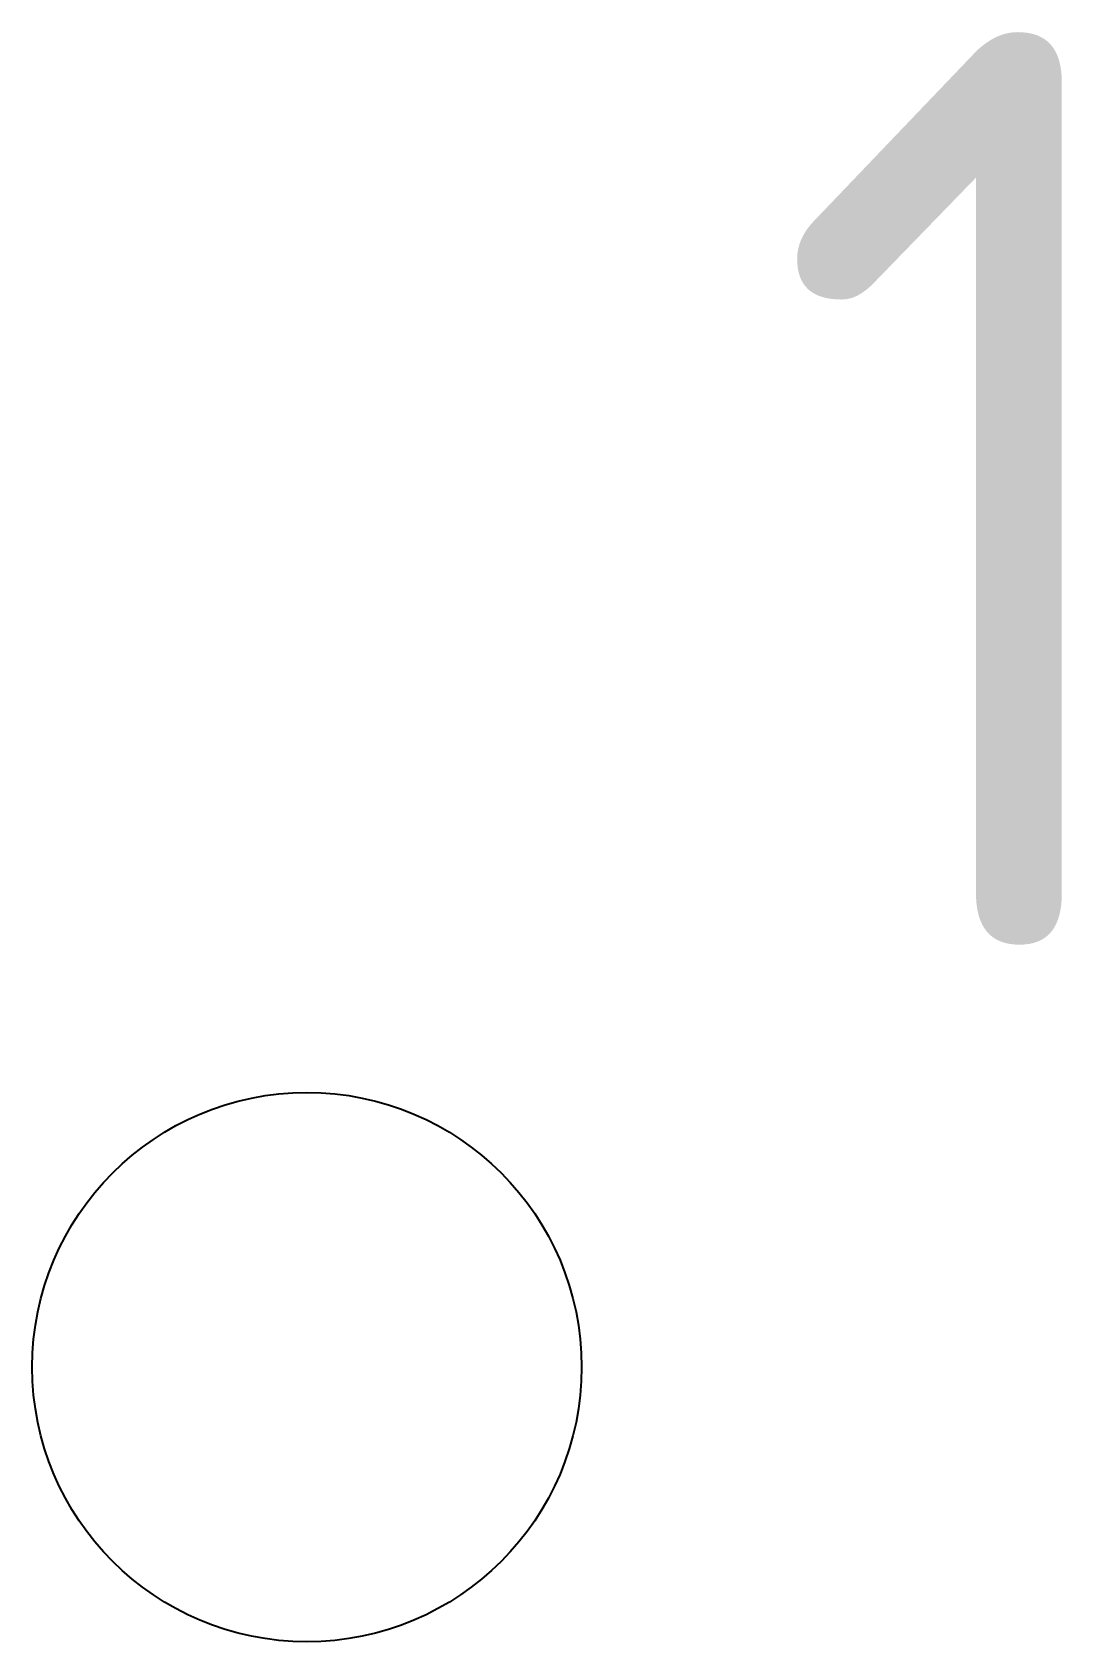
# Model space of a CAD drawing. Header units: metres. Extents: x 320.98 to 322.1, y 127.04 to 128.8.
import ezdxf

# ---------------------------------------------------------------- set-up
doc = ezdxf.new("R2010")
doc.units = ezdxf.units.M
doc.styles.add('Iso', font='iso.shx')

# ---------------------------------------------------------------- blocks, each defined once
blk = doc.blocks.new('koordinatpunkt')
blk.add_circle((0, 0), 0.3)
at = {"style": 'Iso'}
blk.add_attdef('NR', (0.5033, 0.4581), '', height=1, dxfattribs=at)

msp = doc.modelspace()

# ---------------------------------------------------------------- block references
msp.add_blockref('koordinatpunkt', (321.2755, 127.3402)).add_auto_attribs({'NR': '1'})

doc.saveas('drawing.dxf')
